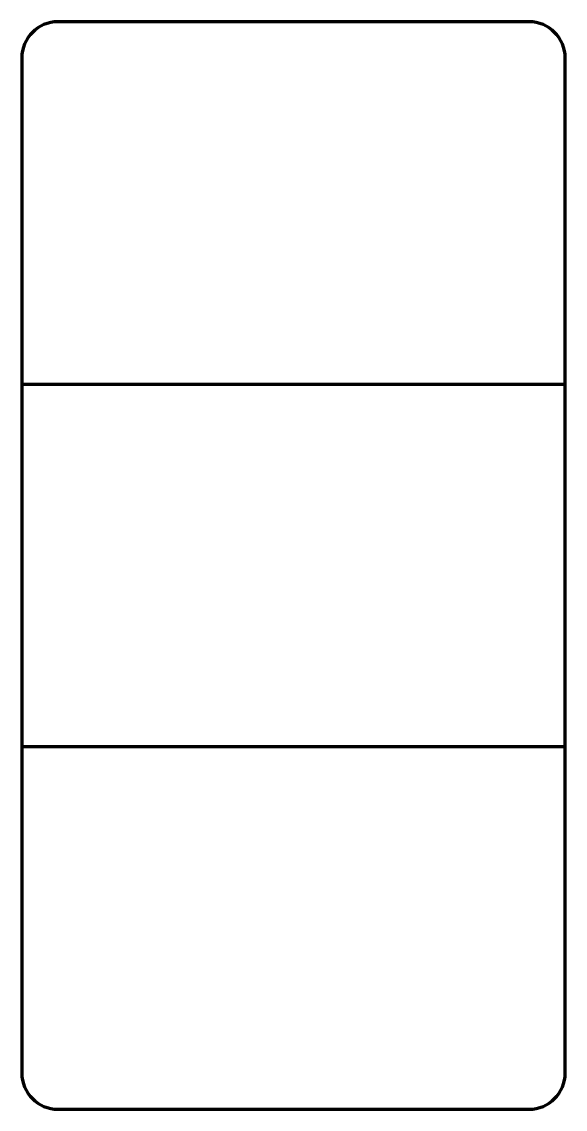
# Model space of a CAD drawing. Header units: millimetres. Extents: x -7.5 to 7.5, y -5 to 25.
import ezdxf

# ---------------------------------------------------------------- set-up
doc = ezdxf.new("R2010")
doc.units = ezdxf.units.MM
doc.layers.add('1', color=7, linetype='Continuous', true_color=0xffffff)

msp = doc.modelspace()

# ---------------------------------------------------------------- linework, layer by layer
at = {"layer": '1', "color": 173, "linetype": 'Continuous', "lineweight": 70}
for p, q in [((6.5, 25), (-6.5, 25)), ((-7.5, 24), (-7.5, -4)), ((7.5, -4), (7.5, 24)), ((-7.5, 15), (7.5, 15)), ((7.5, 5), (-7.5, 5)), ((-6.5, -5), (6.5, -5))]:
    msp.add_line(p, q, dxfattribs=at)
for centre, start, end in [((-6.5, 24), 90, 180), ((6.5, 24), 0, 90), ((-6.5, -4), 180, 270), ((6.5, -4), 270, 0)]:
    msp.add_arc(centre, 1, start, end, dxfattribs=at)

doc.saveas('drawing.dxf')
